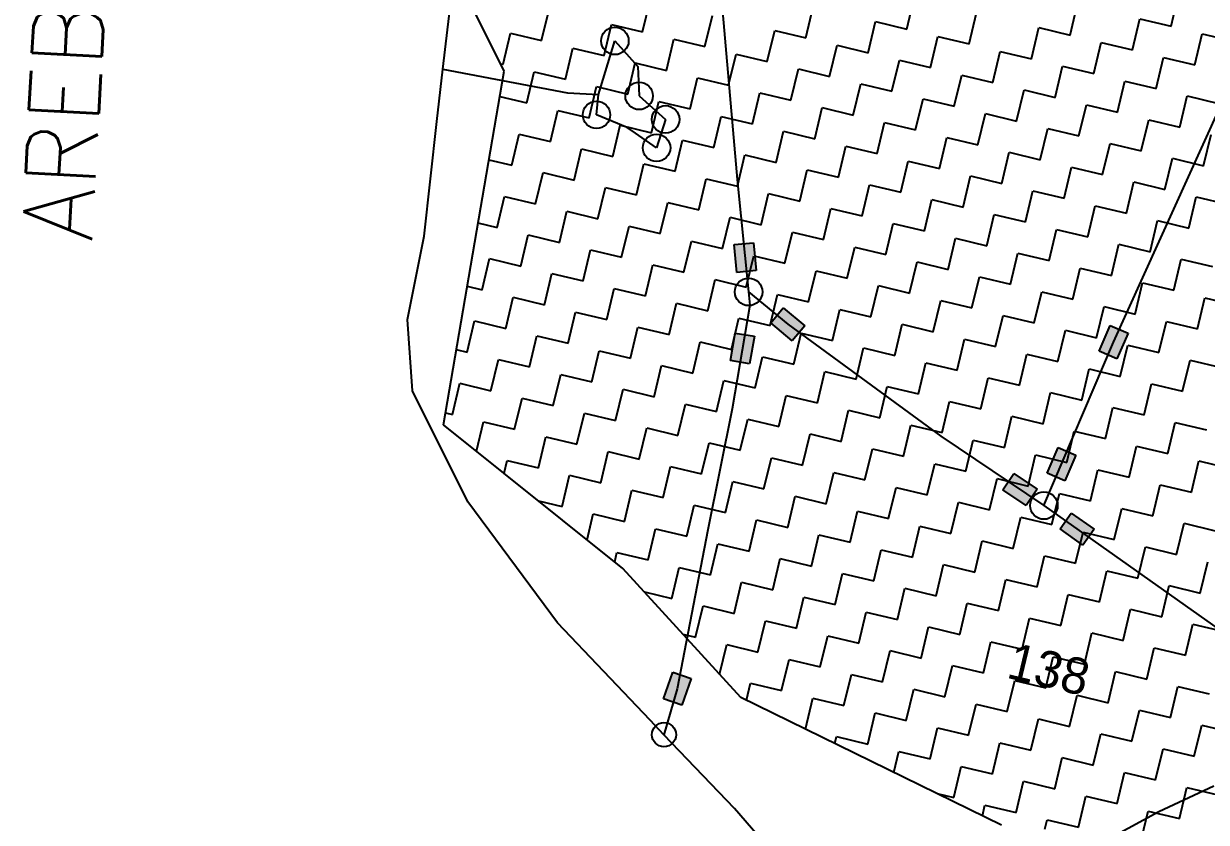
# Model space of a CAD drawing. Header units: metres. Extents: x 318142 to 321969, y 1858939 to 1863690.
# Drawn here: x 318202 to 318807, y 1859760 to 1860169 of the extents above; entities that cross this region are included whole.
import ezdxf

# ---------------------------------------------------------------- set-up
doc = ezdxf.new("R2010")
doc.units = ezdxf.units.M
for name, color, linetype in [('LINE_WATER', 4, 'Continuous'), ('POLY_HATCH', 12, 'Continuous'), ('POLY_PARCEL', 6, 'Continuous'), ('TEXT_MAPOUT', 7, 'Continuous'), ('TEXT_PARCEL', 7, 'Continuous'), ('V_BOUND_LINE', 7, 'Continuous')]:
    doc.layers.add(name, color=color, linetype=linetype)
doc.styles.get("Standard").update_dxf_attribs({"font": 'simplex.shx'})
doc.styles.add('TEXT_MAP', font='')
doc.styles.get('TEXT_MAP').set_extended_font_data('Kruti Dev 050')

msp = doc.modelspace()

# ---------------------------------------------------------------- hatches: boundary and pattern name
for points in [[(318567.08, 1860041.46), (318576.98, 1860042.46), (318575.54, 1860056.77), (318565.63, 1860055.77)], [(318590.7, 1860023.4), (318584.35, 1860015.74), (318595.42, 1860006.55), (318601.77, 1860014.21)], [(318752.52, 1860001.22), (318761.67, 1859997.3), (318767.34, 1860010.51), (318758.2, 1860014.44)], [(318576.04, 1860008.82), (318566.23, 1860010.51), (318563.78, 1859996.34), (318573.59, 1859994.64)], [(318725.89, 1859938.63), (318735.04, 1859934.73), (318740.68, 1859947.96), (318731.52, 1859951.86)], [(318715.22, 1859922.21), (318720.78, 1859930.47), (318708.84, 1859938.5), (318703.29, 1859930.25)], [(318738.29, 1859918.27), (318732.53, 1859910.16), (318744.27, 1859901.84), (318750.02, 1859909.95)], [(318529.48, 1859823.12), (318538.88, 1859819.86), (318543.59, 1859833.45), (318534.19, 1859836.71)]]:
    msp.add_hatch(color=256).paths.add_polyline_path(points)

# ---------------------------------------------------------------- linework, layer by layer
for p, q in [((318565.63, 1860055.77), (318575.54, 1860056.77)), ((318575.54, 1860056.77), (318576.98, 1860042.46)), ((318567.08, 1860041.46), (318565.63, 1860055.77)), ((318576.98, 1860042.46), (318567.08, 1860041.46)), ((318584.35, 1860015.74), (318590.7, 1860023.4)), ((318590.7, 1860023.4), (318601.77, 1860014.21)), ((318595.42, 1860006.55), (318584.35, 1860015.74)), ((318752.52, 1860001.22), (318758.2, 1860014.44)), ((318758.2, 1860014.44), (318767.34, 1860010.51)), ((318563.78, 1859996.34), (318566.23, 1860010.51)), ((318566.23, 1860010.51), (318576.04, 1860008.82)), ((318576.04, 1860008.82), (318573.59, 1859994.64)), ((318601.77, 1860014.21), (318595.42, 1860006.55)), ((318767.34, 1860010.51), (318761.67, 1859997.3)), ((318573.59, 1859994.64), (318563.78, 1859996.34)), ((318761.67, 1859997.3), (318752.52, 1860001.22)), ((318725.89, 1859938.63), (318731.52, 1859951.86)), ((318731.52, 1859951.86), (318740.68, 1859947.96)), ((318740.68, 1859947.96), (318735.04, 1859934.73)), ((318703.29, 1859930.25), (318708.84, 1859938.5)), ((318708.84, 1859938.5), (318720.78, 1859930.47)), ((318735.04, 1859934.73), (318725.89, 1859938.63)), ((318715.22, 1859922.21), (318703.29, 1859930.25)), ((318720.78, 1859930.47), (318715.22, 1859922.21)), ((318732.53, 1859910.16), (318738.29, 1859918.27)), ((318738.29, 1859918.27), (318750.02, 1859909.95)), ((318744.27, 1859901.84), (318732.53, 1859910.16)), ((318750.02, 1859909.95), (318744.27, 1859901.84)), ((318529.48, 1859823.12), (318534.19, 1859836.71)), ((318534.19, 1859836.71), (318543.59, 1859833.45)), ((318543.59, 1859833.45), (318538.88, 1859819.86)), ((318538.88, 1859819.86), (318529.48, 1859823.12))]:
    msp.add_line(p, q)
for centre, radius in [((318504.59, 1860160.15), 7.04), ((318516.99, 1860131.97), 7.04), ((318495.17, 1860122.28), 7.04), ((318530.56, 1860119.94), 7.04), ((318525.93, 1860105.38), 7.04), ((318573.07, 1860031.56), 7.04), ((318724.27, 1859922.12), 7.04), ((318529.72, 1859804.73), 6.16)]:
    msp.add_circle(centre, radius)
at = {"layer": 'LINE_WATER'}
for p, q in [((318783.17, 1859765.32), (318811.25, 1859778.58)), ((318759.61, 1859752.63), (318783.17, 1859765.32))]:
    msp.add_line(p, q, dxfattribs=at)
at = {"layer": 'POLY_HATCH'}
for p, q in [((318447.83, 1860144.68), (318385.39, 1860270.49)), ((318416.73, 1859963.55), (318447.83, 1860144.68)), ((318508.72, 1859889.87), (318416.73, 1859963.55)), ((318569.04, 1859823.77), (318508.72, 1859889.87)), ((318702.59, 1859758.41), (318569.04, 1859823.77))]:
    msp.add_line(p, q, dxfattribs=at)
at = {"layer": 'POLY_HATCH', "linetype": 'Continuous'}
for p, q in [((318518.77, 1860164.83), (318522.58, 1860180.79)), ((318654.06, 1860166.25), (318657.87, 1860182.21)), ((318737.67, 1860163.15), (318741.48, 1860179.11)), ((318789.36, 1860167.67), (318793.17, 1860183.63)), ((318467.08, 1860160.31), (318470.89, 1860176.27)), ((318550.69, 1860157.21), (318554.5, 1860173.16)), ((318602.37, 1860161.73), (318606.19, 1860177.69)), ((318685.98, 1860158.63), (318689.79, 1860174.59)), ((318499, 1860152.68), (318502.81, 1860168.64)), ((318502.81, 1860168.64), (318518.77, 1860164.83)), ((318634.29, 1860154.1), (318638.1, 1860170.06)), ((318638.1, 1860170.06), (318654.06, 1860166.25)), ((318717.9, 1860151), (318721.71, 1860166.96)), ((318721.71, 1860166.96), (318737.67, 1860163.15)), ((318769.58, 1860155.52), (318773.4, 1860171.48)), ((318773.4, 1860171.48), (318789.36, 1860167.67)), ((318447.31, 1860148.16), (318451.12, 1860164.12)), ((318451.12, 1860164.12), (318467.08, 1860160.31)), ((318530.92, 1860145.06), (318534.73, 1860161.02)), ((318534.73, 1860161.02), (318550.69, 1860157.21)), ((318582.6, 1860149.58), (318586.42, 1860165.54)), ((318586.42, 1860165.54), (318602.37, 1860161.73)), ((318666.21, 1860146.48), (318670.02, 1860162.44)), ((318670.02, 1860162.44), (318685.98, 1860158.63)), ((318801.5, 1860147.9), (318805.31, 1860163.86)), ((318805.31, 1860163.86), (318821.27, 1860160.05)), ((318479.23, 1860140.54), (318483.04, 1860156.5)), ((318483.04, 1860156.5), (318499, 1860152.68)), ((318614.52, 1860141.96), (318618.33, 1860157.92)), ((318618.33, 1860157.92), (318634.29, 1860154.1)), ((318698.13, 1860138.86), (318701.94, 1860154.81)), ((318701.94, 1860154.81), (318717.9, 1860151)), ((318749.81, 1860143.38), (318753.63, 1860159.34)), ((318753.63, 1860159.34), (318769.58, 1860155.52)), ((318445.94, 1860148.49), (318447.31, 1860148.16)), ((318511.14, 1860132.91), (318514.96, 1860148.87)), ((318514.96, 1860148.87), (318530.92, 1860145.06)), ((318562.83, 1860137.44), (318566.64, 1860153.39)), ((318566.64, 1860153.39), (318582.6, 1860149.58)), ((318646.44, 1860134.33), (318650.25, 1860150.29)), ((318650.25, 1860150.29), (318666.21, 1860146.48)), ((318781.73, 1860135.75), (318785.54, 1860151.71)), ((318785.54, 1860151.71), (318801.5, 1860147.9)), ((318459.46, 1860128.39), (318463.27, 1860144.35)), ((318463.27, 1860144.35), (318479.23, 1860140.54)), ((318594.75, 1860129.81), (318598.56, 1860145.77)), ((318598.56, 1860145.77), (318614.52, 1860141.96)), ((318678.36, 1860126.71), (318682.17, 1860142.67)), ((318682.17, 1860142.67), (318698.13, 1860138.86)), ((318730.04, 1860131.23), (318733.86, 1860147.19)), ((318733.86, 1860147.19), (318749.81, 1860143.38)), ((318491.37, 1860120.77), (318495.19, 1860136.72)), ((318495.19, 1860136.72), (318511.14, 1860132.91)), ((318543.06, 1860125.29), (318546.87, 1860141.25)), ((318546.87, 1860141.25), (318562.83, 1860137.44)), ((318626.67, 1860122.19), (318630.48, 1860138.15)), ((318630.48, 1860138.15), (318646.44, 1860134.33)), ((318761.96, 1860123.61), (318765.77, 1860139.57)), ((318765.77, 1860139.57), (318781.73, 1860135.75)), ((318445.6, 1860131.7), (318459.46, 1860128.39)), ((318574.98, 1860117.66), (318578.79, 1860133.62)), ((318578.79, 1860133.62), (318594.75, 1860129.81)), ((318658.58, 1860114.56), (318662.4, 1860130.52)), ((318662.4, 1860130.52), (318678.36, 1860126.71)), ((318710.27, 1860119.08), (318714.08, 1860135.04)), ((318714.08, 1860135.04), (318730.04, 1860131.23)), ((318793.88, 1860115.98), (318797.69, 1860131.94)), ((318797.69, 1860131.94), (318813.65, 1860128.13)), ((318471.6, 1860108.62), (318475.42, 1860124.58)), ((318475.42, 1860124.58), (318491.37, 1860120.77)), ((318523.29, 1860113.14), (318527.1, 1860129.1)), ((318527.1, 1860129.1), (318543.06, 1860125.29)), ((318606.9, 1860110.04), (318610.71, 1860126)), ((318610.71, 1860126), (318626.67, 1860122.19)), ((318742.19, 1860111.46), (318746, 1860127.42)), ((318746, 1860127.42), (318761.96, 1860123.61)), ((318555.21, 1860105.52), (318559.02, 1860121.48)), ((318559.02, 1860121.48), (318574.98, 1860117.66)), ((318638.81, 1860102.42), (318642.63, 1860118.37)), ((318642.63, 1860118.37), (318658.58, 1860114.56)), ((318690.5, 1860106.94), (318694.31, 1860122.9)), ((318694.31, 1860122.9), (318710.27, 1860119.08)), ((318774.11, 1860103.84), (318777.92, 1860119.8)), ((318777.92, 1860119.8), (318793.88, 1860115.98)), ((318451.83, 1860096.47), (318455.64, 1860112.43)), ((318455.64, 1860112.43), (318471.6, 1860108.62)), ((318503.52, 1860101), (318507.33, 1860116.95)), ((318507.33, 1860116.95), (318523.29, 1860113.14)), ((318587.13, 1860097.89), (318590.94, 1860113.85)), ((318590.94, 1860113.85), (318606.9, 1860110.04)), ((318722.42, 1860099.31), (318726.23, 1860115.27)), ((318726.23, 1860115.27), (318742.19, 1860111.46)), ((318806.02, 1860096.21), (318809.84, 1860112.17)), ((318535.44, 1860093.37), (318539.25, 1860109.33)), ((318539.25, 1860109.33), (318555.21, 1860105.52)), ((318619.04, 1860090.27), (318622.86, 1860106.23)), ((318622.86, 1860106.23), (318638.81, 1860102.42)), ((318670.73, 1860094.79), (318674.54, 1860110.75)), ((318674.54, 1860110.75), (318690.5, 1860106.94)), ((318754.34, 1860091.69), (318758.15, 1860107.65)), ((318758.15, 1860107.65), (318774.11, 1860103.84)), ((318440.03, 1860099.29), (318451.83, 1860096.47)), ((318483.75, 1860088.85), (318487.56, 1860104.81)), ((318487.56, 1860104.81), (318503.52, 1860101)), ((318567.35, 1860085.75), (318571.17, 1860101.71)), ((318571.17, 1860101.71), (318587.13, 1860097.89)), ((318702.65, 1860087.17), (318706.46, 1860103.13)), ((318706.46, 1860103.13), (318722.42, 1860099.31)), ((318786.25, 1860084.07), (318790.07, 1860100.02)), ((318790.07, 1860100.02), (318806.02, 1860096.21)), ((318515.67, 1860081.22), (318519.48, 1860097.18)), ((318519.48, 1860097.18), (318535.44, 1860093.37)), ((318599.27, 1860078.12), (318603.08, 1860094.08)), ((318603.08, 1860094.08), (318619.04, 1860090.27)), ((318650.96, 1860082.65), (318654.77, 1860098.6)), ((318654.77, 1860098.6), (318670.73, 1860094.79)), ((318734.57, 1860079.54), (318738.38, 1860095.5)), ((318738.38, 1860095.5), (318754.34, 1860091.69)), ((318463.98, 1860076.7), (318467.79, 1860092.66)), ((318467.79, 1860092.66), (318483.75, 1860088.85)), ((318547.58, 1860073.6), (318551.4, 1860089.56)), ((318551.4, 1860089.56), (318567.35, 1860085.75)), ((318682.88, 1860075.02), (318686.69, 1860090.98)), ((318686.69, 1860090.98), (318702.65, 1860087.17)), ((318766.48, 1860071.92), (318770.3, 1860087.88)), ((318770.3, 1860087.88), (318786.25, 1860084.07)), ((318495.9, 1860069.08), (318499.71, 1860085.04)), ((318499.71, 1860085.04), (318515.67, 1860081.22)), ((318579.5, 1860065.98), (318583.31, 1860081.93)), ((318583.31, 1860081.93), (318599.27, 1860078.12)), ((318631.19, 1860070.5), (318635, 1860086.46)), ((318635, 1860086.46), (318650.96, 1860082.65)), ((318714.8, 1860067.4), (318718.61, 1860083.36)), ((318718.61, 1860083.36), (318734.57, 1860079.54)), ((318444.21, 1860064.56), (318448.02, 1860080.51)), ((318448.02, 1860080.51), (318463.98, 1860076.7)), ((318527.81, 1860061.45), (318531.63, 1860077.41)), ((318531.63, 1860077.41), (318547.58, 1860073.6)), ((318663.11, 1860062.87), (318666.92, 1860078.83)), ((318666.92, 1860078.83), (318682.88, 1860075.02)), ((318746.71, 1860059.77), (318750.52, 1860075.73)), ((318750.52, 1860075.73), (318766.48, 1860071.92)), ((318798.4, 1860064.3), (318802.21, 1860080.25)), ((318802.21, 1860080.25), (318818.17, 1860076.44)), ((318476.13, 1860056.93), (318479.94, 1860072.89)), ((318479.94, 1860072.89), (318495.9, 1860069.08)), ((318559.73, 1860053.83), (318563.54, 1860069.79)), ((318563.54, 1860069.79), (318579.5, 1860065.98)), ((318611.42, 1860058.35), (318615.23, 1860074.31)), ((318615.23, 1860074.31), (318631.19, 1860070.5)), ((318695.02, 1860055.25), (318698.84, 1860071.21)), ((318698.84, 1860071.21), (318714.8, 1860067.4)), ((318434.47, 1860066.88), (318444.21, 1860064.56)), ((318508.04, 1860049.31), (318511.85, 1860065.27)), ((318511.85, 1860065.27), (318527.81, 1860061.45)), ((318643.34, 1860050.73), (318647.15, 1860066.69)), ((318647.15, 1860066.69), (318663.11, 1860062.87)), ((318726.94, 1860047.63), (318730.75, 1860063.58)), ((318730.75, 1860063.58), (318746.71, 1860059.77)), ((318778.63, 1860052.15), (318782.44, 1860068.11)), ((318782.44, 1860068.11), (318798.4, 1860064.3)), ((318456.35, 1860044.78), (318460.17, 1860060.74)), ((318460.17, 1860060.74), (318476.13, 1860056.93)), ((318539.96, 1860041.68), (318543.77, 1860057.64)), ((318543.77, 1860057.64), (318559.73, 1860053.83)), ((318591.65, 1860046.21), (318595.46, 1860062.16)), ((318595.46, 1860062.16), (318611.42, 1860058.35)), ((318675.25, 1860043.1), (318679.07, 1860059.06)), ((318679.07, 1860059.06), (318695.02, 1860055.25)), ((318488.27, 1860037.16), (318492.08, 1860053.12)), ((318492.08, 1860053.12), (318508.04, 1860049.31)), ((318623.57, 1860038.58), (318627.38, 1860054.54)), ((318627.38, 1860054.54), (318643.34, 1860050.73)), ((318707.17, 1860035.48), (318710.98, 1860051.44)), ((318710.98, 1860051.44), (318726.94, 1860047.63)), ((318758.86, 1860040), (318762.67, 1860055.96)), ((318762.67, 1860055.96), (318778.63, 1860052.15)), ((318436.58, 1860032.64), (318440.4, 1860048.6)), ((318440.4, 1860048.6), (318456.35, 1860044.78)), ((318520.19, 1860029.54), (318524, 1860045.5)), ((318524, 1860045.5), (318539.96, 1860041.68)), ((318571.88, 1860034.06), (318575.69, 1860050.02)), ((318575.69, 1860050.02), (318591.65, 1860046.21)), ((318655.48, 1860030.96), (318659.29, 1860046.92)), ((318659.29, 1860046.92), (318675.25, 1860043.1)), ((318790.78, 1860032.38), (318794.59, 1860048.34)), ((318794.59, 1860048.34), (318810.55, 1860044.52)), ((318468.5, 1860025.01), (318472.31, 1860040.97)), ((318472.31, 1860040.97), (318488.27, 1860037.16)), ((318603.79, 1860026.43), (318607.61, 1860042.39)), ((318607.61, 1860042.39), (318623.57, 1860038.58)), ((318687.4, 1860023.33), (318691.21, 1860039.29)), ((318691.21, 1860039.29), (318707.17, 1860035.48)), ((318739.09, 1860027.86), (318742.9, 1860043.81)), ((318742.9, 1860043.81), (318758.86, 1860040)), ((318428.91, 1860034.47), (318436.58, 1860032.64)), ((318500.42, 1860017.39), (318504.23, 1860033.35)), ((318504.23, 1860033.35), (318520.19, 1860029.54)), ((318552.11, 1860021.91), (318555.92, 1860037.87)), ((318555.92, 1860037.87), (318571.88, 1860034.06)), ((318635.71, 1860018.81), (318639.52, 1860034.77)), ((318639.52, 1860034.77), (318655.48, 1860030.96)), ((318771.01, 1860020.23), (318774.82, 1860036.19)), ((318774.82, 1860036.19), (318790.78, 1860032.38)), ((318448.73, 1860012.87), (318452.54, 1860028.83)), ((318452.54, 1860028.83), (318468.5, 1860025.01)), ((318584.02, 1860014.29), (318587.84, 1860030.25)), ((318587.84, 1860030.25), (318603.79, 1860026.43)), ((318667.63, 1860011.19), (318671.44, 1860027.15)), ((318671.44, 1860027.15), (318687.4, 1860023.33)), ((318719.32, 1860015.71), (318723.13, 1860031.67)), ((318723.13, 1860031.67), (318739.09, 1860027.86)), ((318802.92, 1860012.61), (318806.73, 1860028.57)), ((318806.73, 1860028.57), (318822.69, 1860024.75)), ((318480.65, 1860005.24), (318484.46, 1860021.2)), ((318484.46, 1860021.2), (318500.42, 1860017.39)), ((318532.34, 1860009.77), (318536.15, 1860025.72)), ((318536.15, 1860025.72), (318552.11, 1860021.91)), ((318615.94, 1860006.66), (318619.75, 1860022.62)), ((318619.75, 1860022.62), (318635.71, 1860018.81)), ((318751.23, 1860008.08), (318755.05, 1860024.04)), ((318755.05, 1860024.04), (318771.01, 1860020.23)), ((318428.96, 1860000.72), (318432.77, 1860016.68)), ((318432.77, 1860016.68), (318448.73, 1860012.87)), ((318564.25, 1860002.14), (318568.07, 1860018.1)), ((318568.07, 1860018.1), (318584.02, 1860014.29)), ((318647.86, 1859999.04), (318651.67, 1860015)), ((318651.67, 1860015), (318667.63, 1860011.19)), ((318699.55, 1860003.56), (318703.36, 1860019.52)), ((318703.36, 1860019.52), (318719.32, 1860015.71)), ((318783.15, 1860000.46), (318786.96, 1860016.42)), ((318786.96, 1860016.42), (318802.92, 1860012.61)), ((318460.88, 1859993.1), (318464.69, 1860009.06)), ((318464.69, 1860009.06), (318480.65, 1860005.24)), ((318512.57, 1859997.62), (318516.38, 1860013.58)), ((318516.38, 1860013.58), (318532.34, 1860009.77)), ((318596.17, 1859994.52), (318599.98, 1860010.48)), ((318599.98, 1860010.48), (318615.94, 1860006.66)), ((318731.46, 1859995.94), (318735.28, 1860011.9)), ((318735.28, 1860011.9), (318751.23, 1860008.08)), ((318544.48, 1859990), (318548.29, 1860005.95)), ((318548.29, 1860005.95), (318564.25, 1860002.14)), ((318628.09, 1859986.89), (318631.9, 1860002.85)), ((318631.9, 1860002.85), (318647.86, 1859999.04)), ((318679.78, 1859991.42), (318683.59, 1860007.37)), ((318683.59, 1860007.37), (318699.55, 1860003.56)), ((318763.38, 1859988.31), (318767.19, 1860004.27)), ((318767.19, 1860004.27), (318783.15, 1860000.46)), ((318423.35, 1860002.06), (318428.96, 1860000.72)), ((318441.11, 1859980.95), (318444.92, 1859996.91)), ((318444.92, 1859996.91), (318460.88, 1859993.1)), ((318492.79, 1859985.47), (318496.61, 1860001.43)), ((318496.61, 1860001.43), (318512.57, 1859997.62)), ((318576.4, 1859982.37), (318580.21, 1859998.33)), ((318580.21, 1859998.33), (318596.17, 1859994.52)), ((318711.69, 1859983.79), (318715.51, 1859999.75)), ((318715.51, 1859999.75), (318731.46, 1859995.94)), ((318795.3, 1859980.69), (318799.11, 1859996.65)), ((318799.11, 1859996.65), (318815.07, 1859992.84)), ((318524.71, 1859977.85), (318528.52, 1859993.81)), ((318528.52, 1859993.81), (318544.48, 1859990)), ((318608.32, 1859974.75), (318612.13, 1859990.71)), ((318612.13, 1859990.71), (318628.09, 1859986.89)), ((318660.01, 1859979.27), (318663.82, 1859995.23)), ((318663.82, 1859995.23), (318679.78, 1859991.42)), ((318743.61, 1859976.17), (318747.42, 1859992.13)), ((318747.42, 1859992.13), (318763.38, 1859988.31)), ((318421.34, 1859968.8), (318425.15, 1859984.76)), ((318425.15, 1859984.76), (318441.11, 1859980.95)), ((318473.02, 1859973.33), (318476.84, 1859989.28)), ((318476.84, 1859989.28), (318492.79, 1859985.47)), ((318556.63, 1859970.22), (318560.44, 1859986.18)), ((318560.44, 1859986.18), (318576.4, 1859982.37)), ((318691.92, 1859971.64), (318695.73, 1859987.6)), ((318695.73, 1859987.6), (318711.69, 1859983.79)), ((318775.53, 1859968.54), (318779.34, 1859984.5)), ((318779.34, 1859984.5), (318795.3, 1859980.69)), ((318504.94, 1859965.7), (318508.75, 1859981.66)), ((318508.75, 1859981.66), (318524.71, 1859977.85)), ((318588.55, 1859962.6), (318592.36, 1859978.56)), ((318592.36, 1859978.56), (318608.32, 1859974.75)), ((318640.23, 1859967.12), (318644.05, 1859983.08)), ((318644.05, 1859983.08), (318660.01, 1859979.27)), ((318723.84, 1859964.02), (318727.65, 1859979.98)), ((318727.65, 1859979.98), (318743.61, 1859976.17)), ((318453.25, 1859961.18), (318457.06, 1859977.14)), ((318457.06, 1859977.14), (318473.02, 1859973.33)), ((318536.86, 1859958.08), (318540.67, 1859974.04)), ((318540.67, 1859974.04), (318556.63, 1859970.22)), ((318672.15, 1859959.5), (318675.96, 1859975.46)), ((318675.96, 1859975.46), (318691.92, 1859971.64)), ((318755.76, 1859956.4), (318759.57, 1859972.36)), ((318759.57, 1859972.36), (318775.53, 1859968.54)), ((318417.78, 1859969.65), (318421.34, 1859968.8)), ((318485.17, 1859953.56), (318488.98, 1859969.51)), ((318488.98, 1859969.51), (318504.94, 1859965.7)), ((318568.78, 1859950.45), (318572.59, 1859966.41)), ((318572.59, 1859966.41), (318588.55, 1859962.6)), ((318620.46, 1859954.98), (318624.28, 1859970.93)), ((318624.28, 1859970.93), (318640.23, 1859967.12)), ((318704.07, 1859951.87), (318707.88, 1859967.83)), ((318707.88, 1859967.83), (318723.84, 1859964.02)), ((318433.7, 1859949.96), (318437.29, 1859964.99)), ((318437.29, 1859964.99), (318453.25, 1859961.18)), ((318517.09, 1859945.93), (318520.9, 1859961.89)), ((318520.9, 1859961.89), (318536.86, 1859958.08)), ((318652.38, 1859947.35), (318656.19, 1859963.31)), ((318656.19, 1859963.31), (318672.15, 1859959.5)), ((318735.99, 1859944.25), (318739.8, 1859960.21)), ((318739.8, 1859960.21), (318755.76, 1859956.4)), ((318787.67, 1859948.77), (318791.49, 1859964.73)), ((318791.49, 1859964.73), (318807.45, 1859960.92)), ((318465.4, 1859941.41), (318469.21, 1859957.37)), ((318469.21, 1859957.37), (318485.17, 1859953.56)), ((318549, 1859938.31), (318552.82, 1859954.27)), ((318552.82, 1859954.27), (318568.78, 1859950.45)), ((318600.69, 1859942.83), (318604.5, 1859958.79)), ((318604.5, 1859958.79), (318620.46, 1859954.98)), ((318684.3, 1859939.73), (318688.11, 1859955.69)), ((318688.11, 1859955.69), (318704.07, 1859951.87)), ((318497.32, 1859933.78), (318501.13, 1859949.74)), ((318501.13, 1859949.74), (318517.09, 1859945.93)), ((318632.61, 1859935.21), (318636.42, 1859951.16)), ((318636.42, 1859951.16), (318652.38, 1859947.35)), ((318716.22, 1859932.1), (318720.03, 1859948.06)), ((318720.03, 1859948.06), (318735.99, 1859944.25)), ((318767.9, 1859936.63), (318771.72, 1859952.58)), ((318771.72, 1859952.58), (318787.67, 1859948.77)), ((318447.86, 1859938.62), (318449.44, 1859945.22)), ((318449.44, 1859945.22), (318465.4, 1859941.41)), ((318529.23, 1859926.16), (318533.05, 1859942.12)), ((318533.05, 1859942.12), (318549, 1859938.31)), ((318580.92, 1859930.68), (318584.73, 1859946.64)), ((318584.73, 1859946.64), (318600.69, 1859942.83)), ((318664.53, 1859927.58), (318668.34, 1859943.54)), ((318668.34, 1859943.54), (318684.3, 1859939.73)), ((318799.82, 1859929), (318803.63, 1859944.96)), ((318803.63, 1859944.96), (318819.59, 1859941.15)), ((318477.55, 1859921.64), (318481.36, 1859937.6)), ((318481.36, 1859937.6), (318497.32, 1859933.78)), ((318612.84, 1859923.06), (318616.65, 1859939.02)), ((318616.65, 1859939.02), (318632.61, 1859935.21)), ((318696.44, 1859919.96), (318700.26, 1859935.92)), ((318700.26, 1859935.92), (318716.22, 1859932.1)), ((318748.13, 1859924.48), (318751.95, 1859940.44)), ((318751.95, 1859940.44), (318767.9, 1859936.63)), ((318509.46, 1859914.01), (318513.28, 1859929.97)), ((318513.28, 1859929.97), (318529.23, 1859926.16)), ((318561.15, 1859918.54), (318564.96, 1859934.49)), ((318564.96, 1859934.49), (318580.92, 1859930.68)), ((318644.76, 1859915.43), (318648.57, 1859931.39)), ((318648.57, 1859931.39), (318664.53, 1859927.58)), ((318780.05, 1859916.86), (318783.86, 1859932.81)), ((318783.86, 1859932.81), (318799.82, 1859929)), ((318465.46, 1859924.53), (318477.55, 1859921.64)), ((318593.07, 1859910.91), (318596.88, 1859926.87)), ((318596.88, 1859926.87), (318612.84, 1859923.06)), ((318676.67, 1859907.81), (318680.49, 1859923.77)), ((318680.49, 1859923.77), (318696.44, 1859919.96)), ((318728.36, 1859912.33), (318732.17, 1859928.29)), ((318732.17, 1859928.29), (318748.13, 1859924.48)), ((318490.34, 1859904.6), (318493.5, 1859917.83)), ((318493.5, 1859917.83), (318509.46, 1859914.01)), ((318541.38, 1859906.39), (318545.19, 1859922.35)), ((318545.19, 1859922.35), (318561.15, 1859918.54)), ((318624.99, 1859903.29), (318628.8, 1859919.25)), ((318628.8, 1859919.25), (318644.76, 1859915.43)), ((318760.28, 1859904.71), (318764.09, 1859920.67)), ((318764.09, 1859920.67), (318780.05, 1859916.86)), ((318573.3, 1859898.77), (318577.11, 1859914.72)), ((318577.11, 1859914.72), (318593.07, 1859910.91)), ((318656.9, 1859895.66), (318660.72, 1859911.62)), ((318660.72, 1859911.62), (318676.67, 1859907.81)), ((318708.59, 1859900.19), (318712.4, 1859916.14)), ((318712.4, 1859916.14), (318728.36, 1859912.33)), ((318792.2, 1859897.08), (318796.01, 1859913.04)), ((318796.01, 1859913.04), (318811.97, 1859909.23)), ((318521.61, 1859894.24), (318525.42, 1859910.2)), ((318525.42, 1859910.2), (318541.38, 1859906.39)), ((318605.22, 1859891.14), (318609.03, 1859907.1)), ((318609.03, 1859907.1), (318624.99, 1859903.29)), ((318740.51, 1859892.56), (318744.32, 1859908.52)), ((318744.32, 1859908.52), (318760.28, 1859904.71)), ((318553.53, 1859886.62), (318557.34, 1859902.58)), ((318557.34, 1859902.58), (318573.3, 1859898.77)), ((318637.13, 1859883.52), (318640.94, 1859899.48)), ((318640.94, 1859899.48), (318656.9, 1859895.66)), ((318688.82, 1859888.04), (318692.63, 1859904)), ((318692.63, 1859904), (318708.59, 1859900.19)), ((318772.43, 1859884.94), (318776.24, 1859900.9)), ((318776.24, 1859900.9), (318792.2, 1859897.08)), ((318504.5, 1859893.25), (318505.65, 1859898.06)), ((318505.65, 1859898.06), (318521.61, 1859894.24)), ((318585.44, 1859878.99), (318589.26, 1859894.95)), ((318589.26, 1859894.95), (318605.22, 1859891.14)), ((318720.74, 1859880.42), (318724.55, 1859896.37)), ((318724.55, 1859896.37), (318740.51, 1859892.56)), ((318804.34, 1859877.31), (318808.16, 1859893.27)), ((318533.76, 1859874.47), (318537.57, 1859890.43)), ((318537.57, 1859890.43), (318553.53, 1859886.62)), ((318617.36, 1859871.37), (318621.17, 1859887.33)), ((318621.17, 1859887.33), (318637.13, 1859883.52)), ((318669.05, 1859875.89), (318672.86, 1859891.85)), ((318672.86, 1859891.85), (318688.82, 1859888.04)), ((318752.66, 1859872.79), (318756.47, 1859888.75)), ((318756.47, 1859888.75), (318772.43, 1859884.94)), ((318565.67, 1859866.85), (318569.49, 1859882.81)), ((318569.49, 1859882.81), (318585.44, 1859878.99)), ((318700.97, 1859868.27), (318704.78, 1859884.23)), ((318704.78, 1859884.23), (318720.74, 1859880.42)), ((318784.57, 1859865.17), (318788.38, 1859881.13)), ((318788.38, 1859881.13), (318804.34, 1859877.31)), ((318519.72, 1859877.83), (318533.76, 1859874.47)), ((318597.59, 1859859.22), (318601.4, 1859875.18)), ((318601.4, 1859875.18), (318617.36, 1859871.37)), ((318649.28, 1859863.75), (318653.09, 1859879.71)), ((318653.09, 1859879.71), (318669.05, 1859875.89)), ((318732.88, 1859860.64), (318736.7, 1859876.6)), ((318736.7, 1859876.6), (318752.66, 1859872.79)), ((318545.9, 1859854.7), (318549.72, 1859870.66)), ((318549.72, 1859870.66), (318565.67, 1859866.85)), ((318681.2, 1859856.12), (318685.01, 1859872.08)), ((318685.01, 1859872.08), (318700.97, 1859868.27)), ((318764.8, 1859853.02), (318768.61, 1859868.98)), ((318768.61, 1859868.98), (318784.57, 1859865.17)), ((318577.82, 1859847.08), (318581.63, 1859863.04)), ((318581.63, 1859863.04), (318597.59, 1859859.22)), ((318629.51, 1859851.6), (318633.32, 1859867.56)), ((318633.32, 1859867.56), (318649.28, 1859863.75)), ((318713.11, 1859848.5), (318716.93, 1859864.46)), ((318716.93, 1859864.46), (318732.88, 1859860.64)), ((318661.43, 1859843.98), (318665.24, 1859859.93)), ((318665.24, 1859859.93), (318681.2, 1859856.12)), ((318745.03, 1859840.87), (318748.84, 1859856.83)), ((318748.84, 1859856.83), (318764.8, 1859853.02)), ((318796.72, 1859845.4), (318800.53, 1859861.35)), ((318800.53, 1859861.35), (318816.49, 1859857.54)), ((318539.39, 1859856.26), (318545.9, 1859854.7)), ((318558.22, 1859835.63), (318561.86, 1859850.89)), ((318561.86, 1859850.89), (318577.82, 1859847.08)), ((318609.74, 1859839.45), (318613.55, 1859855.41)), ((318613.55, 1859855.41), (318629.51, 1859851.6)), ((318693.34, 1859836.35), (318697.16, 1859852.31)), ((318697.16, 1859852.31), (318713.11, 1859848.5)), ((318641.66, 1859831.83), (318645.47, 1859847.79)), ((318645.47, 1859847.79), (318661.43, 1859843.98)), ((318725.26, 1859828.73), (318729.07, 1859844.69)), ((318729.07, 1859844.69), (318745.03, 1859840.87)), ((318776.95, 1859833.25), (318780.76, 1859849.21)), ((318780.76, 1859849.21), (318796.72, 1859845.4)), ((318589.97, 1859827.31), (318593.78, 1859843.27)), ((318593.78, 1859843.27), (318609.74, 1859839.45)), ((318673.57, 1859824.2), (318677.38, 1859840.16)), ((318677.38, 1859840.16), (318693.34, 1859836.35)), ((318621.88, 1859819.68), (318625.7, 1859835.64)), ((318625.7, 1859835.64), (318641.66, 1859831.83)), ((318705.49, 1859816.58), (318709.3, 1859832.54)), ((318709.3, 1859832.54), (318725.26, 1859828.73)), ((318757.18, 1859821.1), (318760.99, 1859837.06)), ((318760.99, 1859837.06), (318776.95, 1859833.25)), ((318571.92, 1859822.36), (318574.01, 1859831.12)), ((318574.01, 1859831.12), (318589.97, 1859827.31)), ((318653.8, 1859812.06), (318657.61, 1859828.02)), ((318657.61, 1859828.02), (318673.57, 1859824.2)), ((318789.1, 1859813.48), (318792.91, 1859829.44)), ((318792.91, 1859829.44), (318808.87, 1859825.63)), ((318602.12, 1859807.57), (318605.93, 1859823.49)), ((318605.93, 1859823.49), (318621.88, 1859819.68)), ((318737.41, 1859808.96), (318741.22, 1859824.92)), ((318741.22, 1859824.92), (318757.18, 1859821.1)), ((318634.03, 1859799.91), (318637.84, 1859815.87)), ((318637.84, 1859815.87), (318653.8, 1859812.06)), ((318685.72, 1859804.43), (318689.53, 1859820.39)), ((318689.53, 1859820.39), (318705.49, 1859816.58)), ((318769.32, 1859801.33), (318773.14, 1859817.29)), ((318773.14, 1859817.29), (318789.1, 1859813.48)), ((318717.64, 1859796.81), (318721.45, 1859812.77)), ((318721.45, 1859812.77), (318737.41, 1859808.96)), ((318801.24, 1859793.71), (318805.05, 1859809.67)), ((318805.05, 1859809.67), (318821.01, 1859805.85)), ((318617.23, 1859800.18), (318618.07, 1859803.72)), ((318618.07, 1859803.72), (318634.03, 1859799.91)), ((318665.95, 1859792.29), (318669.76, 1859808.25)), ((318669.76, 1859808.25), (318685.72, 1859804.43)), ((318749.55, 1859789.19), (318753.37, 1859805.14)), ((318753.37, 1859805.14), (318769.32, 1859801.33)), ((318697.87, 1859784.66), (318701.68, 1859800.62)), ((318701.68, 1859800.62), (318717.64, 1859796.81)), ((318781.47, 1859781.56), (318785.28, 1859797.52)), ((318785.28, 1859797.52), (318801.24, 1859793.71)), ((318647.43, 1859785.4), (318649.99, 1859796.1)), ((318649.99, 1859796.1), (318665.95, 1859792.29)), ((318729.78, 1859777.04), (318733.59, 1859793)), ((318733.59, 1859793), (318749.55, 1859789.19)), ((318678.09, 1859772.52), (318681.91, 1859788.48)), ((318681.91, 1859788.48), (318697.87, 1859784.66)), ((318761.7, 1859769.41), (318765.51, 1859785.37)), ((318765.51, 1859785.37), (318781.47, 1859781.56)), ((318710.01, 1859764.89), (318713.82, 1859780.85)), ((318713.82, 1859780.85), (318729.78, 1859777.04)), ((318669.63, 1859774.54), (318678.09, 1859772.52)), ((318741.93, 1859757.27), (318745.74, 1859773.23)), ((318745.74, 1859773.23), (318761.7, 1859769.41)), ((318793.62, 1859761.79), (318797.43, 1859777.75)), ((318797.43, 1859777.75), (318813.39, 1859773.94)), ((318692.74, 1859763.23), (318694.05, 1859768.7)), ((318694.05, 1859768.7), (318710.01, 1859764.89)), ((318724.81, 1859756.24), (318725.97, 1859761.08)), ((318725.97, 1859761.08), (318741.93, 1859757.27)), ((318774.27, 1859751.4), (318777.66, 1859765.6)), ((318777.66, 1859765.6), (318793.62, 1859761.79))]:
    msp.add_line(p, q, dxfattribs=at)
at = {"layer": 'POLY_PARCEL'}
for p, q in [((318554.52, 1860232.56), (318567.27, 1860089.23)), ((318496.14, 1860132.75), (318504.59, 1860160.15)), ((318504.59, 1860160.15), (318516.37, 1860147.02)), ((318759.93, 1860005.87), (318826.83, 1860153.65)), ((318416.51, 1860145.73), (318480.25, 1860133.49)), ((318516.37, 1860147.02), (318516.99, 1860131.97)), ((318480.25, 1860133.49), (318496.14, 1860132.75)), ((318495.17, 1860122.28), (318496.14, 1860132.75)), ((318516.99, 1860131.97), (318530.56, 1860119.94)), ((318510.84, 1860115.86), (318495.17, 1860122.28)), ((318530.56, 1860119.94), (318525.93, 1860105.38)), ((318515.12, 1860112.93), (318510.84, 1860115.86)), ((318525.93, 1860105.38), (318515.12, 1860112.93)), ((318567.27, 1860089.23), (318573.07, 1860031.56)), ((318573.07, 1860031.56), (318573.75, 1860024.82)), ((318573.07, 1860031.56), (318593.06, 1860014.97)), ((318573.75, 1860024.82), (318564.58, 1859971.7)), ((318593.06, 1860014.97), (318671.46, 1859957.67)), ((318724.27, 1859922.12), (318759.93, 1860005.87)), ((318564.58, 1859971.7), (318552.18, 1859909.65)), ((318671.46, 1859957.67), (318724.27, 1859922.12)), ((318724.27, 1859922.12), (318864.2, 1859822.87)), ((318552.18, 1859909.65), (318536.54, 1859828.28)), ((318536.54, 1859828.28), (318529.72, 1859804.73))]:
    msp.add_line(p, q, dxfattribs=at)
at = {"layer": 'V_BOUND_LINE'}
for p, q in [((318416.51, 1860145.73), (318422.76, 1860198.81)), ((318413.34, 1860118.83), (318416.51, 1860145.73)), ((318406.83, 1860060.17), (318413.34, 1860118.83)), ((318398.32, 1860017.47), (318406.83, 1860060.17)), ((318400.94, 1859980.81), (318398.32, 1860017.47)), ((318429.25, 1859923.99), (318400.94, 1859980.81)), ((318475.19, 1859861.99), (318429.25, 1859923.99)), ((318522.61, 1859812.21), (318475.19, 1859861.99)), ((318529.72, 1859804.73), (318522.61, 1859812.21)), ((318565.75, 1859766.84), (318529.72, 1859804.73)), ((318605.12, 1859721.88), (318565.75, 1859766.84))]:
    msp.add_line(p, q, dxfattribs=at)

# ---------------------------------------------------------------- texts
at = {"layer": 'TEXT_MAPOUT'}
msp.add_text('AREBIAN SEA', height=35.8388, rotation=87.01244, dxfattribs=at).set_placement((318236.89, 1860057.01))
at = {"layer": 'TEXT_PARCEL', "style": 'TEXT_MAP'}
msp.add_text('138', height=18.604, rotation=346.56535, dxfattribs=at).set_placement((318704.5, 1859834.04))

doc.saveas('drawing.dxf')
